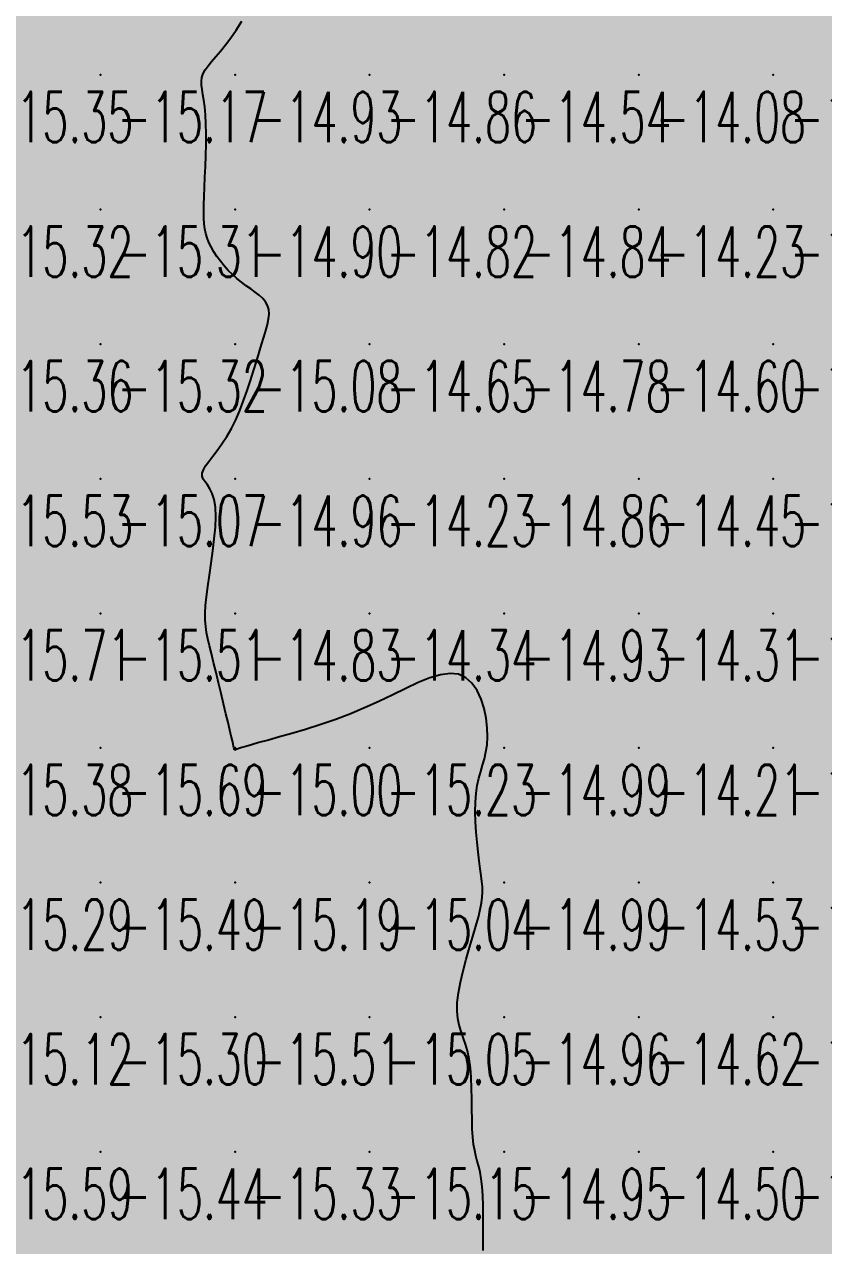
# Model space of a CAD drawing. Header units: millimetres. Extents: x 88261 to 90953, y 390274 to 392322.
# Drawn here: x 89464.6 to 89524, y 391890.3 to 391981 of the extents above; entities that cross this region are included whole.
import ezdxf
from ezdxf.enums import TextEntityAlignment as Align

# ---------------------------------------------------------------- set-up
doc = ezdxf.new("R2010")
doc.units = ezdxf.units.MM
doc.header["$LTSCALE"] = 25
for name, color, linetype in [('CN_04_00', 242, 'Continuous'), ('COTEAlt', 7, 'Continuous'), ('TN_COLORIAGE', 7, 'Continuous')]:
    doc.layers.add(name, color=color, linetype=linetype)
doc.styles.add('Simplex 1.0', font='Simplex.shx', dxfattribs={"width": 0.99, "height": 2.5})
doc.styles.get("Standard").update_dxf_attribs({"font": 'times.ttf'})

# ---------------------------------------------------------------- blocks, each defined once
blk = doc.blocks.new('COTE')
at = {"color": 0}
blk.add_point((0, 0), dxfattribs=at)
at = {"layer": 'COTEAlt'}
blk.add_attdef('ALT', text='', height=3.75, dxfattribs=at).set_placement((1.25, -1.25), align=Align.TOP_LEFT)

msp = doc.modelspace()

# ---------------------------------------------------------------- linework, layer by layer
at = {"layer": 'CN_04_00', "elevation": -15, "flags": 128}
msp.add_lwpolyline([(89498.684, 391889.913), (89498.686, 391890.72), (89498.689, 391891.559), (89498.688, 391892.402), (89498.678, 391893.218), (89498.653, 391893.979), (89498.609, 391894.655), (89498.542, 391895.228), (89498.456, 391895.715), (89498.359, 391896.141), (89498.256, 391896.535), (89498.154, 391896.923), (89498.06, 391897.332), (89497.979, 391897.788), (89497.918, 391898.318), (89497.882, 391898.942), (89497.864, 391899.642), (89497.855, 391900.397), (89497.847, 391901.181), (89497.831, 391901.971), (89497.8, 391902.743), (89497.744, 391903.474), (89497.655, 391904.139), (89497.528, 391904.724), (89497.375, 391905.243), (89497.211, 391905.721), (89497.051, 391906.181), (89496.911, 391906.647), (89496.806, 391907.143), (89496.752, 391907.694), (89496.763, 391908.321), (89496.851, 391909.042), (89497.002, 391909.837), (89497.202, 391910.68), (89497.433, 391911.543), (89497.678, 391912.401), (89497.922, 391913.225), (89498.147, 391913.989), (89498.336, 391914.667), (89498.477, 391915.239), (89498.572, 391915.724), (89498.626, 391916.147), (89498.644, 391916.535), (89498.632, 391916.913), (89498.595, 391917.308), (89498.539, 391917.746), (89498.47, 391918.253), (89498.391, 391918.847), (89498.311, 391919.514), (89498.236, 391920.234), (89498.172, 391920.985), (89498.126, 391921.745), (89498.104, 391922.493), (89498.114, 391923.207), (89498.16, 391923.867), (89498.248, 391924.457), (89498.367, 391924.99), (89498.505, 391925.485), (89498.647, 391925.962), (89498.782, 391926.44), (89498.897, 391926.939), (89498.979, 391927.477), (89499.014, 391928.073), (89498.991, 391928.739), (89498.905, 391929.449), (89498.753, 391930.169), (89498.53, 391930.863), (89498.233, 391931.499), (89497.857, 391932.041), (89497.4, 391932.456), (89496.857, 391932.708), (89496.226, 391932.775), (89495.512, 391932.675), (89494.723, 391932.437), (89493.864, 391932.091), (89492.942, 391931.665), (89491.965, 391931.19), (89490.939, 391930.695), (89489.871, 391930.208), (89488.771, 391929.754), (89487.658, 391929.338), (89486.556, 391928.96), (89485.489, 391928.62), (89484.479, 391928.317), (89483.551, 391928.052), (89482.727, 391927.823), (89482.03, 391927.632), (89481.477, 391927.476), (89481.057, 391927.354), (89480.75, 391927.26), (89480.538, 391927.191), (89480.402, 391927.143), (89480.323, 391927.113), (89480.284, 391927.095), (89480.264, 391927.087), (89480.249, 391927.084), (89480.235, 391927.086), (89480.223, 391927.092), (89480.212, 391927.101), (89480.203, 391927.112), (89480.196, 391927.124), (89480.19, 391927.137), (89480.185, 391927.151), (89480.182, 391927.166), (89480.176, 391927.196), (89480.164, 391927.257), (89480.141, 391927.363), (89480.104, 391927.531), (89480.049, 391927.777), (89479.971, 391928.115), (89479.866, 391928.561), (89479.733, 391929.125), (89479.575, 391929.785), (89479.401, 391930.514), (89479.215, 391931.286), (89479.025, 391932.072), (89478.837, 391932.846), (89478.657, 391933.58), (89478.493, 391934.248), (89478.349, 391934.83), (89478.229, 391935.344), (89478.135, 391935.817), (89478.069, 391936.273), (89478.032, 391936.74), (89478.026, 391937.243), (89478.054, 391937.809), (89478.118, 391938.463), (89478.217, 391939.223), (89478.34, 391940.065), (89478.472, 391940.961), (89478.6, 391941.877), (89478.711, 391942.783), (89478.79, 391943.647), (89478.823, 391944.438), (89478.797, 391945.126), (89478.703, 391945.687), (89478.558, 391946.134), (89478.383, 391946.489), (89478.199, 391946.774), (89478.027, 391947.01), (89477.89, 391947.219), (89477.809, 391947.422), (89477.805, 391947.642), (89477.894, 391947.896), (89478.066, 391948.19), (89478.306, 391948.528), (89478.598, 391948.912), (89478.927, 391949.345), (89479.278, 391949.829), (89479.634, 391950.367), (89479.981, 391950.963), (89480.305, 391951.615), (89480.607, 391952.313), (89480.887, 391953.04), (89481.148, 391953.783), (89481.391, 391954.527), (89481.618, 391955.256), (89481.833, 391955.956), (89482.035, 391956.613), (89482.226, 391957.213), (89482.4, 391957.759), (89482.549, 391958.254), (89482.666, 391958.702), (89482.744, 391959.108), (89482.775, 391959.474), (89482.752, 391959.806), (89482.667, 391960.107), (89482.516, 391960.382), (89482.306, 391960.636), (89482.048, 391960.876), (89481.751, 391961.11), (89481.427, 391961.343), (89481.085, 391961.583), (89480.736, 391961.835), (89480.39, 391962.107), (89480.056, 391962.403), (89479.737, 391962.72), (89479.438, 391963.053), (89479.159, 391963.398), (89478.905, 391963.75), (89478.678, 391964.104), (89478.48, 391964.456), (89478.314, 391964.799), (89478.183, 391965.133), (89478.083, 391965.468), (89478.011, 391965.815), (89477.965, 391966.189), (89477.94, 391966.601), (89477.932, 391967.065), (89477.94, 391967.594), (89477.959, 391968.2), (89477.986, 391968.889), (89478.017, 391969.646), (89478.047, 391970.446), (89478.074, 391971.266), (89478.092, 391972.084), (89478.097, 391972.875), (89478.086, 391973.616), (89478.055, 391974.286), (89478.001, 391974.865), (89477.934, 391975.361), (89477.865, 391975.788), (89477.805, 391976.158), (89477.766, 391976.485), (89477.758, 391976.781), (89477.793, 391977.06), (89477.883, 391977.335), (89478.036, 391977.618), (89478.246, 391977.919), (89478.509, 391978.246), (89478.815, 391978.608), (89479.159, 391979.013), (89479.533, 391979.471), (89479.93, 391979.989), (89480.342, 391980.576), (89480.764, 391981.238)], dxfattribs=at)
at = {"layer": 'TN_COLORIAGE', "color": 241}
for points in [[(89460.249, 391987.239, -15), (89468.391, 391987.239, -15), (89460.249, 391977.239, -15), (89467.638, 391984.628, -15)], [(89480.249, 391987.239, -15), (89473.835, 391987.239, -15), (89470.249, 391977.239, -15), (89470.249, 391982.988, -15)], [(89480.249, 391987.239, -15), (89480.249, 391979.745, -15), (89470.249, 391977.239, -15), (89477.183, 391977.239, -15)], [(89483.875, 391987.239, -15.222), (89480.249, 391979.745, -15.222), (89480.249, 391987.239, -15.222)], [(89460.249, 391977.239, -15), (89467.638, 391984.628, -15), (89470.249, 391977.239, -15), (89470.249, 391982.988, -15)], [(89460.249, 391967.239, -15.168), (89470.249, 391967.239, -15.168), (89470.249, 391977.239, -15.168)], [(89460.249, 391977.239, -15.168), (89460.249, 391967.239, -15.168), (89470.249, 391977.239, -15.168)], [(89470.249, 391967.239, -15), (89478.318, 391975.309, -15), (89470.249, 391977.239, -15), (89477.183, 391977.239, -15)], [(89477.874, 391967.239, -15.31), (89478.318, 391975.309, -15.31), (89470.249, 391967.239, -15.31)], [(89460.249, 391967.239, -15.31), (89460.249, 391957.239, -15.31), (89470.249, 391967.239, -15.31)], [(89460.249, 391957.239, -15.31), (89470.249, 391957.239, -15.31), (89470.249, 391967.239, -15.31)], [(89470.249, 391957.239, -15), (89477.941, 391964.932, -15), (89470.249, 391967.239, -15), (89477.874, 391967.239, -15)], [(89470.249, 391957.239, -15), (89477.941, 391964.932, -15), (89480.249, 391957.239, -15), (89480.249, 391961.829, -15)], [(89483.403, 391960.394, -15.082), (89480.249, 391961.829, -15.082), (89480.249, 391957.239, -15.082)], [(89482.139, 391957.239, -15.082), (89483.403, 391960.394, -15.082), (89480.249, 391957.239, -15.082)], [(89460.249, 391947.239, -15.321), (89470.249, 391947.239, -15.321), (89470.249, 391957.239, -15.321)], [(89460.249, 391957.239, -15.321), (89460.249, 391947.239, -15.321), (89470.249, 391957.239, -15.321)], [(89480.249, 391957.239, -15), (89480.249, 391950.325, -15), (89470.249, 391947.239, -15), (89476.751, 391947.239, -15)], [(89470.249, 391957.239, -15.082), (89470.249, 391947.239, -15.082), (89480.249, 391957.239, -15.082)], [(89482.139, 391957.239, -15.082), (89480.249, 391950.325, -15.082), (89480.249, 391957.239, -15.082)], [(89460.249, 391937.239, -15.068), (89470.249, 391937.239, -15.068), (89470.249, 391947.239, -15.068)], [(89460.249, 391947.239, -15.068), (89460.249, 391937.239, -15.068), (89470.249, 391947.239, -15.068)], [(89470.249, 391937.239, -15), (89479.578, 391946.569, -15), (89470.249, 391947.239, -15), (89476.751, 391947.239, -15)], [(89477.717, 391937.239, -15.508), (89479.578, 391946.569, -15.508), (89470.249, 391937.239, -15.508)], [(89460.249, 391927.239, -15.508), (89470.249, 391927.239, -15.508), (89470.249, 391937.239, -15.508)], [(89460.249, 391937.239, -15.508), (89460.249, 391927.239, -15.508), (89470.249, 391937.239, -15.508)], [(89470.249, 391927.239, -15), (89478.262, 391935.252, -15), (89470.249, 391937.239, -15), (89477.717, 391937.239, -15)], [(89478.262, 391935.252, -15.694), (89480.192, 391927.239, -15.694), (89470.249, 391927.239, -15.694)], [(89490.249, 391929.801, -15.228), (89497.812, 391934.802, -15.228), (89490.249, 391927.239, -15.228)], [(89497.812, 391934.802, -15.228), (89499.645, 391927.239, -15.228), (89490.249, 391927.239, -15.228)], [(89490.249, 391929.801, -15.228), (89480.421, 391927.239, -15.228), (89490.249, 391927.239, -15.228)], [(89460.249, 391917.239, -15.694), (89470.249, 391917.239, -15.694), (89470.249, 391927.239, -15.694)], [(89460.249, 391927.239, -15.694), (89460.249, 391917.239, -15.694), (89470.249, 391927.239, -15.694)], [(89470.249, 391927.239, -15), (89480.192, 391927.239, -15), (89470.249, 391917.239, -15), (89480.168, 391927.158, -15)], [(89470.249, 391917.239, -15), (89480.168, 391927.158, -15), (89480.249, 391917.239, -15), (89480.249, 391927.031, -15)], [(89480.249, 391917.239, -15.228), (89490.249, 391917.239, -15.228), (89490.249, 391927.239, -15.228)], [(89490.249, 391927.239, -15), (89480.421, 391927.239, -15), (89480.249, 391917.239, -15), (89480.249, 391927.031, -15)], [(89490.249, 391927.239, -15), (89499.645, 391927.239, -15), (89490.249, 391917.239, -15), (89497.69, 391924.68, -15)], [(89497.69, 391924.68, -15.043), (89498.559, 391917.239, -15.043), (89490.249, 391917.239, -15.043)], [(89460.249, 391917.239, -15.487), (89460.249, 391907.239, -15.487), (89470.249, 391917.239, -15.487)], [(89460.249, 391907.239, -15.487), (89470.249, 391907.239, -15.487), (89470.249, 391917.239, -15.487)], [(89470.249, 391917.239, -15.187), (89470.249, 391907.239, -15.187), (89480.249, 391917.239, -15.187)], [(89470.249, 391907.239, -15.187), (89480.249, 391907.239, -15.187), (89480.249, 391917.239, -15.187)], [(89480.249, 391907.239, -15.043), (89490.249, 391907.239, -15.043), (89490.249, 391917.239, -15.043)], [(89480.249, 391917.239, -15.043), (89480.249, 391907.239, -15.043), (89490.249, 391917.239, -15.043)], [(89490.249, 391907.239, -15), (89498.89, 391915.88, -15), (89490.249, 391917.239, -15), (89498.559, 391917.239, -15)], [(89495.898, 391907.239, -15.055), (89498.89, 391915.88, -15.055), (89490.249, 391907.239, -15.055)], [(89460.249, 391907.239, -15.299), (89460.249, 391897.239, -15.299), (89470.249, 391907.239, -15.299)], [(89460.249, 391897.239, -15.299), (89470.249, 391897.239, -15.299), (89470.249, 391907.239, -15.299)], [(89470.249, 391897.239, -15.513), (89480.249, 391897.239, -15.513), (89480.249, 391907.239, -15.513)], [(89470.249, 391907.239, -15.513), (89470.249, 391897.239, -15.513), (89480.249, 391907.239, -15.513)], [(89480.249, 391907.239, -15.055), (89480.249, 391897.239, -15.055), (89490.249, 391907.239, -15.055)], [(89480.249, 391897.239, -15.055), (89490.249, 391897.239, -15.055), (89490.249, 391907.239, -15.055)], [(89490.249, 391897.239, -15), (89498.099, 391905.09, -15), (89490.249, 391907.239, -15), (89495.898, 391907.239, -15)], [(89497.635, 391897.239, -15.155), (89498.099, 391905.09, -15.155), (89490.249, 391897.239, -15.155)], [(89460.249, 391887.239, -15.436), (89470.249, 391887.239, -15.436), (89470.249, 391897.239, -15.436)], [(89460.249, 391897.239, -15.436), (89460.249, 391887.239, -15.436), (89470.249, 391897.239, -15.436)], [(89470.249, 391887.239, -15.328), (89480.249, 391887.239, -15.328), (89480.249, 391897.239, -15.328)], [(89470.249, 391897.239, -15.328), (89470.249, 391887.239, -15.328), (89480.249, 391897.239, -15.328)], [(89480.249, 391897.239, -15.155), (89480.249, 391887.239, -15.155), (89490.249, 391897.239, -15.155)], [(89480.249, 391887.239, -15.155), (89490.249, 391887.239, -15.155), (89490.249, 391897.239, -15.155)], [(89490.249, 391887.239, -15), (89498.873, 391895.863, -15), (89490.249, 391897.239, -15), (89497.635, 391897.239, -15)], [(89498.527, 391887.239, -15.343), (89498.873, 391895.863, -15.343), (89490.249, 391887.239, -15.343)]]:
    msp.add_solid(points, dxfattribs=at)
at = {"layer": 'TN_COLORIAGE', "color": 231}
for points in [[(89480.249, 391979.745, -14.61), (89483.875, 391987.239, -14.61), (89480.249, 391977.239, -14.61), (89490.249, 391987.239, -14.61)], [(89480.249, 391977.239, -14.61), (89490.249, 391977.239, -14.61), (89490.249, 391987.239, -14.61)], [(89490.249, 391987.239, -14.638), (89490.249, 391977.239, -14.638), (89500.249, 391987.239, -14.638)], [(89490.249, 391977.239, -14.638), (89500.249, 391977.239, -14.638), (89500.249, 391987.239, -14.638)], [(89500.249, 391977.239, -14.299), (89510.249, 391977.239, -14.299), (89510.249, 391987.239, -14.299)], [(89500.249, 391987.239, -14.299), (89500.249, 391977.239, -14.299), (89510.249, 391987.239, -14.299)], [(89510.249, 391977.239, -14.294), (89520.249, 391977.239, -14.294), (89520.249, 391987.239, -14.294)], [(89510.249, 391987.239, -14.294), (89510.249, 391977.239, -14.294), (89520.249, 391987.239, -14.294)], [(89520.249, 391987.239, -14.113), (89520.249, 391977.239, -14.113), (89530.249, 391987.239, -14.113)], [(89520.249, 391977.239, -14), (89525.357, 391977.239, -14), (89530.249, 391987.239, -14), (89530.249, 391984.623, -14)], [(89477.183, 391977.239, -14.926), (89480.249, 391979.745, -14.926), (89480.249, 391977.239, -14.926)], [(89477.183, 391977.239, -14.926), (89478.318, 391975.309, -14.926), (89480.249, 391977.239, -14.926)], [(89478.318, 391975.309, -14.904), (89477.874, 391967.239, -14.904), (89480.249, 391977.239, -14.904), (89480.249, 391967.239, -14.904)], [(89480.249, 391977.239, -14.863), (89480.249, 391967.239, -14.863), (89490.249, 391977.239, -14.863)], [(89480.249, 391967.239, -14.863), (89490.249, 391967.239, -14.863), (89490.249, 391977.239, -14.863)], [(89490.249, 391977.239, -14.541), (89490.249, 391967.239, -14.541), (89500.249, 391977.239, -14.541)], [(89490.249, 391967.239, -14.541), (89500.249, 391967.239, -14.541), (89500.249, 391977.239, -14.541)], [(89500.249, 391967.239, -14.079), (89510.249, 391967.239, -14.079), (89510.249, 391977.239, -14.079)], [(89500.249, 391977.239, -14.079), (89500.249, 391967.239, -14.079), (89510.249, 391977.239, -14.079)], [(89510.249, 391977.239, -14.333), (89510.249, 391967.239, -14.333), (89520.249, 391977.239, -14.333)], [(89510.249, 391967.239, -14.333), (89520.249, 391967.239, -14.333), (89520.249, 391977.239, -14.333)], [(89520.249, 391977.239, -14), (89525.357, 391977.239, -14), (89520.249, 391967.239, -14), (89525.21, 391972.2, -14)], [(89525.21, 391972.2, -14.314), (89529.598, 391967.239, -14.314), (89520.249, 391967.239, -14.314)], [(89477.874, 391967.239, -14.904), (89477.941, 391964.932, -14.904), (89480.249, 391967.239, -14.904)], [(89480.249, 391961.829, -14.904), (89477.941, 391964.932, -14.904), (89480.249, 391967.239, -14.904)], [(89480.249, 391961.829, -14.822), (89483.403, 391960.394, -14.822), (89480.249, 391967.239, -14.822), (89490.249, 391967.239, -14.822)], [(89483.403, 391960.394, -14.649), (89482.139, 391957.239, -14.649), (89490.249, 391967.239, -14.649), (89490.249, 391957.239, -14.649)], [(89490.249, 391967.239, -14.837), (89490.249, 391957.239, -14.837), (89500.249, 391967.239, -14.837)], [(89490.249, 391957.239, -14.837), (89500.249, 391957.239, -14.837), (89500.249, 391967.239, -14.837)], [(89500.249, 391967.239, -14.231), (89500.249, 391957.239, -14.231), (89510.249, 391967.239, -14.231)], [(89500.249, 391957.239, -14.231), (89510.249, 391957.239, -14.231), (89510.249, 391967.239, -14.231)], [(89510.249, 391957.239, -14.314), (89520.249, 391957.239, -14.314), (89520.249, 391967.239, -14.314)], [(89510.249, 391967.239, -14.314), (89510.249, 391957.239, -14.314), (89520.249, 391967.239, -14.314)], [(89520.249, 391967.239, -14), (89529.598, 391967.239, -14), (89520.249, 391957.239, -14), (89529.502, 391966.492, -14)], [(89520.249, 391957.239, -14), (89529.502, 391966.492, -14), (89530.249, 391957.239, -14), (89530.249, 391964.509, -14)], [(89480.249, 391950.325, -14.649), (89482.139, 391957.239, -14.649), (89480.249, 391947.239, -14.649), (89490.249, 391957.239, -14.649)], [(89480.249, 391947.239, -14.649), (89490.249, 391947.239, -14.649), (89490.249, 391957.239, -14.649)], [(89490.249, 391957.239, -14.778), (89490.249, 391947.239, -14.778), (89500.249, 391957.239, -14.778)], [(89490.249, 391947.239, -14.778), (89500.249, 391947.239, -14.778), (89500.249, 391957.239, -14.778)], [(89500.249, 391957.239, -14.596), (89500.249, 391947.239, -14.596), (89510.249, 391957.239, -14.596)], [(89500.249, 391947.239, -14.596), (89510.249, 391947.239, -14.596), (89510.249, 391957.239, -14.596)], [(89510.249, 391947.239, -14.271), (89520.249, 391947.239, -14.271), (89520.249, 391957.239, -14.271)], [(89510.249, 391957.239, -14.271), (89510.249, 391947.239, -14.271), (89520.249, 391957.239, -14.271)], [(89520.249, 391947.239, -14), (89530.141, 391947.239, -14), (89530.249, 391957.239, -14), (89530.249, 391948.067, -14)], [(89520.249, 391957.239, -14.058), (89520.249, 391947.239, -14.058), (89530.249, 391957.239, -14.058)], [(89476.751, 391947.239, -14.964), (89480.249, 391950.325, -14.964), (89480.249, 391947.239, -14.964)], [(89476.751, 391947.239, -14.964), (89479.578, 391946.569, -14.964), (89480.249, 391947.239, -14.964)], [(89479.578, 391946.569, -14.828), (89477.717, 391937.239, -14.828), (89480.249, 391947.239, -14.828), (89480.249, 391937.239, -14.828)], [(89480.249, 391947.239, -14.232), (89480.249, 391937.239, -14.232), (89490.249, 391947.239, -14.232)], [(89480.249, 391937.239, -14.232), (89490.249, 391937.239, -14.232), (89490.249, 391947.239, -14.232)], [(89490.249, 391947.239, -14.859), (89490.249, 391937.239, -14.859), (89500.249, 391947.239, -14.859)], [(89490.249, 391937.239, -14.859), (89500.249, 391937.239, -14.859), (89500.249, 391947.239, -14.859)], [(89500.249, 391937.239, -14.451), (89510.249, 391937.239, -14.451), (89510.249, 391947.239, -14.451)], [(89500.249, 391947.239, -14.451), (89500.249, 391937.239, -14.451), (89510.249, 391947.239, -14.451)], [(89510.249, 391937.239, -14.482), (89520.249, 391937.239, -14.482), (89520.249, 391947.239, -14.482)], [(89510.249, 391947.239, -14.482), (89510.249, 391937.239, -14.482), (89520.249, 391947.239, -14.482)], [(89520.249, 391937.239, -14), (89530.172, 391947.162, -14), (89520.249, 391947.239, -14), (89530.141, 391947.239, -14)], [(89529.33, 391937.239, -14.677), (89530.172, 391947.162, -14.677), (89520.249, 391937.239, -14.677)], [(89477.717, 391937.239, -14.828), (89478.262, 391935.252, -14.828), (89480.249, 391937.239, -14.828)], [(89480.192, 391927.239, -14.828), (89478.262, 391935.252, -14.828), (89480.249, 391927.239, -14.828), (89480.249, 391937.239, -14.828)], [(89480.249, 391937.239, -14.339), (89480.249, 391927.239, -14.339), (89490.249, 391937.239, -14.339)], [(89480.421, 391927.239, -14.339), (89490.249, 391929.801, -14.339), (89480.249, 391927.239, -14.339), (89490.249, 391937.239, -14.339)], [(89497.812, 391934.802, -14.339), (89490.249, 391929.801, -14.339), (89500.249, 391937.239, -14.339), (89490.249, 391937.239, -14.339)], [(89499.645, 391927.239, -14.927), (89497.812, 391934.802, -14.927), (89500.249, 391927.239, -14.927), (89500.249, 391937.239, -14.927)], [(89500.249, 391927.239, -14.305), (89510.249, 391927.239, -14.305), (89510.249, 391937.239, -14.305)], [(89500.249, 391937.239, -14.305), (89500.249, 391927.239, -14.305), (89510.249, 391937.239, -14.305)], [(89510.249, 391927.239, -14.677), (89520.249, 391927.239, -14.677), (89520.249, 391937.239, -14.677)], [(89510.249, 391937.239, -14.677), (89510.249, 391927.239, -14.677), (89520.249, 391937.239, -14.677)], [(89520.249, 391927.239, -14), (89529.464, 391936.454, -14), (89520.249, 391937.239, -14), (89529.33, 391937.239, -14)], [(89520.249, 391927.239, -14), (89529.464, 391936.454, -14), (89530.249, 391927.239, -14), (89530.249, 391933.316, -14)], [(89480.168, 391927.158, -14.996), (89480.192, 391927.239, -14.996), (89480.249, 391927.239, -14.996)], [(89480.249, 391927.031, -14.996), (89480.168, 391927.158, -14.996), (89480.249, 391927.239, -14.996)], [(89480.249, 391927.031, -14.996), (89480.421, 391927.239, -14.996), (89480.249, 391927.239, -14.996)], [(89497.69, 391924.68, -14.985), (89499.645, 391927.239, -14.985), (89500.249, 391927.239, -14.985)], [(89498.559, 391917.239, -14.985), (89497.69, 391924.68, -14.985), (89500.249, 391917.239, -14.985), (89500.249, 391927.239, -14.985)], [(89500.249, 391917.239, -14.207), (89510.249, 391917.239, -14.207), (89510.249, 391927.239, -14.207)], [(89500.249, 391927.239, -14.207), (89500.249, 391917.239, -14.207), (89510.249, 391927.239, -14.207)], [(89510.249, 391927.239, -14.804), (89510.249, 391917.239, -14.804), (89520.249, 391927.239, -14.804)], [(89510.249, 391917.239, -14.804), (89520.249, 391917.239, -14.804), (89520.249, 391927.239, -14.804)], [(89520.249, 391927.239, -14.106), (89520.249, 391917.239, -14.106), (89530.249, 391927.239, -14.106)], [(89520.249, 391917.239, -14.106), (89530.249, 391917.239, -14.106), (89530.249, 391927.239, -14.106)], [(89498.89, 391915.88, -14.958), (89495.898, 391907.239, -14.958), (89500.249, 391917.239, -14.958), (89500.249, 391907.239, -14.958)], [(89498.559, 391917.239, -14.991), (89498.89, 391915.88, -14.991), (89500.249, 391917.239, -14.991)], [(89500.249, 391917.239, -14.534), (89500.249, 391907.239, -14.534), (89510.249, 391917.239, -14.534)], [(89500.249, 391907.239, -14.534), (89510.249, 391907.239, -14.534), (89510.249, 391917.239, -14.534)], [(89510.249, 391917.239, -14.653), (89510.249, 391907.239, -14.653), (89520.249, 391917.239, -14.653)], [(89510.249, 391907.239, -14.653), (89520.249, 391907.239, -14.653), (89520.249, 391917.239, -14.653)], [(89520.249, 391907.239, -14.329), (89530.249, 391907.239, -14.329), (89530.249, 391917.239, -14.329)], [(89520.249, 391917.239, -14.329), (89520.249, 391907.239, -14.329), (89530.249, 391917.239, -14.329)], [(89495.898, 391907.239, -14.958), (89498.099, 391905.09, -14.958), (89500.249, 391907.239, -14.958)], [(89498.099, 391905.09, -14.945), (89497.635, 391897.239, -14.945), (89500.249, 391907.239, -14.945), (89500.249, 391897.239, -14.945)], [(89500.249, 391907.239, -14.622), (89500.249, 391897.239, -14.622), (89510.249, 391907.239, -14.622)], [(89500.249, 391897.239, -14.622), (89510.249, 391897.239, -14.622), (89510.249, 391907.239, -14.622)], [(89510.249, 391897.239, -14.587), (89520.249, 391897.239, -14.587), (89520.249, 391907.239, -14.587)], [(89510.249, 391907.239, -14.587), (89510.249, 391897.239, -14.587), (89520.249, 391907.239, -14.587)], [(89520.249, 391897.239, -14.398), (89530.249, 391897.239, -14.398), (89530.249, 391907.239, -14.398)], [(89520.249, 391907.239, -14.398), (89520.249, 391897.239, -14.398), (89530.249, 391907.239, -14.398)], [(89497.635, 391897.239, -14.945), (89498.873, 391895.863, -14.945), (89500.249, 391897.239, -14.945)], [(89498.873, 391895.863, -14.929), (89498.527, 391887.239, -14.929), (89500.249, 391897.239, -14.929), (89500.249, 391887.239, -14.929)], [(89506.594, 391887.239, -14.501), (89510.249, 391888, -14.501), (89500.249, 391887.239, -14.501), (89510.249, 391897.239, -14.501)], [(89500.249, 391897.239, -14.501), (89500.249, 391887.239, -14.501), (89510.249, 391897.239, -14.501)], [(89511.333, 391888.324, -14.501), (89510.249, 391888, -14.501), (89520.249, 391897.239, -14.501), (89510.249, 391897.239, -14.501)], [(89511.523, 391887.239, -14.662), (89511.333, 391888.324, -14.662), (89520.249, 391887.239, -14.662), (89520.249, 391897.239, -14.662)], [(89520.249, 391897.239, -14.741), (89520.249, 391887.239, -14.741), (89530.249, 391897.239, -14.741)], [(89520.249, 391887.239, -14.741), (89530.249, 391887.239, -14.741), (89530.249, 391897.239, -14.741)]]:
    msp.add_solid(points, dxfattribs=at)

# ---------------------------------------------------------------- block references
at = {"layer": 'COTEAlt'}
ref = msp.add_blockref('COTE', (89460.249, 391977.239), dxfattribs=at)
ref.add_attrib('ALT', '-15.35', dxfattribs={"height": 3.75, "style": 'Simplex 1.0', "width": 0.6}).set_placement((89461.499, 391975.989), align=Align.TOP_LEFT)
ref = msp.add_blockref('COTE', (89470.249, 391977.239), dxfattribs=at)
ref.add_attrib('ALT', '-15.17', dxfattribs={"height": 3.75, "style": 'Simplex 1.0', "width": 0.6}).set_placement((89471.499, 391975.989), align=Align.TOP_LEFT)
ref = msp.add_blockref('COTE', (89480.249, 391977.239), dxfattribs=at)
ref.add_attrib('ALT', '-14.93', dxfattribs={"height": 3.75, "style": 'Simplex 1.0', "width": 0.6}).set_placement((89481.499, 391975.989), align=Align.TOP_LEFT)
ref = msp.add_blockref('COTE', (89490.249, 391977.239), dxfattribs=at)
ref.add_attrib('ALT', '-14.86', dxfattribs={"height": 3.75, "style": 'Simplex 1.0', "width": 0.6}).set_placement((89491.499, 391975.989), align=Align.TOP_LEFT)
ref = msp.add_blockref('COTE', (89500.249, 391977.239), dxfattribs=at)
ref.add_attrib('ALT', '-14.54', dxfattribs={"height": 3.75, "style": 'Simplex 1.0', "width": 0.6}).set_placement((89501.499, 391975.989), align=Align.TOP_LEFT)
ref = msp.add_blockref('COTE', (89510.249, 391977.239), dxfattribs=at)
ref.add_attrib('ALT', '-14.08', dxfattribs={"height": 3.75, "style": 'Simplex 1.0', "width": 0.6}).set_placement((89511.499, 391975.989), align=Align.TOP_LEFT)
ref = msp.add_blockref('COTE', (89520.249, 391977.239), dxfattribs=at)
ref.add_attrib('ALT', '-14.33', dxfattribs={"height": 3.75, "style": 'Simplex 1.0', "width": 0.6}).set_placement((89521.499, 391975.989), align=Align.TOP_LEFT)
ref = msp.add_blockref('COTE', (89460.249, 391967.239), dxfattribs=at)
ref.add_attrib('ALT', '-15.32', dxfattribs={"height": 3.75, "style": 'Simplex 1.0', "width": 0.6}).set_placement((89461.499, 391965.989), align=Align.TOP_LEFT)
ref = msp.add_blockref('COTE', (89470.249, 391967.239), dxfattribs=at)
ref.add_attrib('ALT', '-15.31', dxfattribs={"height": 3.75, "style": 'Simplex 1.0', "width": 0.6}).set_placement((89471.499, 391965.989), align=Align.TOP_LEFT)
ref = msp.add_blockref('COTE', (89480.249, 391967.239), dxfattribs=at)
ref.add_attrib('ALT', '-14.90', dxfattribs={"height": 3.75, "style": 'Simplex 1.0', "width": 0.6}).set_placement((89481.499, 391965.989), align=Align.TOP_LEFT)
ref = msp.add_blockref('COTE', (89490.249, 391967.239), dxfattribs=at)
ref.add_attrib('ALT', '-14.82', dxfattribs={"height": 3.75, "style": 'Simplex 1.0', "width": 0.6}).set_placement((89491.499, 391965.989), align=Align.TOP_LEFT)
ref = msp.add_blockref('COTE', (89500.249, 391967.239), dxfattribs=at)
ref.add_attrib('ALT', '-14.84', dxfattribs={"height": 3.75, "style": 'Simplex 1.0', "width": 0.6}).set_placement((89501.499, 391965.989), align=Align.TOP_LEFT)
ref = msp.add_blockref('COTE', (89510.249, 391967.239), dxfattribs=at)
ref.add_attrib('ALT', '-14.23', dxfattribs={"height": 3.75, "style": 'Simplex 1.0', "width": 0.6}).set_placement((89511.499, 391965.989), align=Align.TOP_LEFT)
ref = msp.add_blockref('COTE', (89520.249, 391967.239), dxfattribs=at)
ref.add_attrib('ALT', '-14.31', dxfattribs={"height": 3.75, "style": 'Simplex 1.0', "width": 0.6}).set_placement((89521.499, 391965.989), align=Align.TOP_LEFT)
ref = msp.add_blockref('COTE', (89460.249, 391957.239), dxfattribs=at)
ref.add_attrib('ALT', '-15.36', dxfattribs={"height": 3.75, "style": 'Simplex 1.0', "width": 0.6}).set_placement((89461.499, 391955.989), align=Align.TOP_LEFT)
ref = msp.add_blockref('COTE', (89470.249, 391957.239), dxfattribs=at)
ref.add_attrib('ALT', '-15.32', dxfattribs={"height": 3.75, "style": 'Simplex 1.0', "width": 0.6}).set_placement((89471.499, 391955.989), align=Align.TOP_LEFT)
ref = msp.add_blockref('COTE', (89480.249, 391957.239), dxfattribs=at)
ref.add_attrib('ALT', '-15.08', dxfattribs={"height": 3.75, "style": 'Simplex 1.0', "width": 0.6}).set_placement((89481.499, 391955.989), align=Align.TOP_LEFT)
ref = msp.add_blockref('COTE', (89490.249, 391957.239), dxfattribs=at)
ref.add_attrib('ALT', '-14.65', dxfattribs={"height": 3.75, "style": 'Simplex 1.0', "width": 0.6}).set_placement((89491.499, 391955.989), align=Align.TOP_LEFT)
ref = msp.add_blockref('COTE', (89500.249, 391957.239), dxfattribs=at)
ref.add_attrib('ALT', '-14.78', dxfattribs={"height": 3.75, "style": 'Simplex 1.0', "width": 0.6}).set_placement((89501.499, 391955.989), align=Align.TOP_LEFT)
ref = msp.add_blockref('COTE', (89510.249, 391957.239), dxfattribs=at)
ref.add_attrib('ALT', '-14.60', dxfattribs={"height": 3.75, "style": 'Simplex 1.0', "width": 0.6}).set_placement((89511.499, 391955.989), align=Align.TOP_LEFT)
ref = msp.add_blockref('COTE', (89520.249, 391957.239), dxfattribs=at)
ref.add_attrib('ALT', '-14.27', dxfattribs={"height": 3.75, "style": 'Simplex 1.0', "width": 0.6}).set_placement((89521.499, 391955.989), align=Align.TOP_LEFT)
ref = msp.add_blockref('COTE', (89460.249, 391947.239), dxfattribs=at)
ref.add_attrib('ALT', '-15.53', dxfattribs={"height": 3.75, "style": 'Simplex 1.0', "width": 0.6}).set_placement((89461.499, 391945.989), align=Align.TOP_LEFT)
ref = msp.add_blockref('COTE', (89470.249, 391947.239), dxfattribs=at)
ref.add_attrib('ALT', '-15.07', dxfattribs={"height": 3.75, "style": 'Simplex 1.0', "width": 0.6}).set_placement((89471.499, 391945.989), align=Align.TOP_LEFT)
ref = msp.add_blockref('COTE', (89480.249, 391947.239), dxfattribs=at)
ref.add_attrib('ALT', '-14.96', dxfattribs={"height": 3.75, "style": 'Simplex 1.0', "width": 0.6}).set_placement((89481.499, 391945.989), align=Align.TOP_LEFT)
ref = msp.add_blockref('COTE', (89490.249, 391947.239), dxfattribs=at)
ref.add_attrib('ALT', '-14.23', dxfattribs={"height": 3.75, "style": 'Simplex 1.0', "width": 0.6}).set_placement((89491.499, 391945.989), align=Align.TOP_LEFT)
ref = msp.add_blockref('COTE', (89500.249, 391947.239), dxfattribs=at)
ref.add_attrib('ALT', '-14.86', dxfattribs={"height": 3.75, "style": 'Simplex 1.0', "width": 0.6}).set_placement((89501.499, 391945.989), align=Align.TOP_LEFT)
ref = msp.add_blockref('COTE', (89510.249, 391947.239), dxfattribs=at)
ref.add_attrib('ALT', '-14.45', dxfattribs={"height": 3.75, "style": 'Simplex 1.0', "width": 0.6}).set_placement((89511.499, 391945.989), align=Align.TOP_LEFT)
ref = msp.add_blockref('COTE', (89520.249, 391947.239), dxfattribs=at)
ref.add_attrib('ALT', '-14.48', dxfattribs={"height": 3.75, "style": 'Simplex 1.0', "width": 0.6}).set_placement((89521.499, 391945.989), align=Align.TOP_LEFT)
ref = msp.add_blockref('COTE', (89460.249, 391937.239), dxfattribs=at)
ref.add_attrib('ALT', '-15.71', dxfattribs={"height": 3.75, "style": 'Simplex 1.0', "width": 0.6}).set_placement((89461.499, 391935.989), align=Align.TOP_LEFT)
ref = msp.add_blockref('COTE', (89470.249, 391937.239), dxfattribs=at)
ref.add_attrib('ALT', '-15.51', dxfattribs={"height": 3.75, "style": 'Simplex 1.0', "width": 0.6}).set_placement((89471.499, 391935.989), align=Align.TOP_LEFT)
ref = msp.add_blockref('COTE', (89480.249, 391937.239), dxfattribs=at)
ref.add_attrib('ALT', '-14.83', dxfattribs={"height": 3.75, "style": 'Simplex 1.0', "width": 0.6}).set_placement((89481.499, 391935.989), align=Align.TOP_LEFT)
ref = msp.add_blockref('COTE', (89490.249, 391937.239), dxfattribs=at)
ref.add_attrib('ALT', '-14.34', dxfattribs={"height": 3.75, "style": 'Simplex 1.0', "width": 0.6}).set_placement((89491.499, 391935.989), align=Align.TOP_LEFT)
ref = msp.add_blockref('COTE', (89500.249, 391937.239), dxfattribs=at)
ref.add_attrib('ALT', '-14.93', dxfattribs={"height": 3.75, "style": 'Simplex 1.0', "width": 0.6}).set_placement((89501.499, 391935.989), align=Align.TOP_LEFT)
ref = msp.add_blockref('COTE', (89510.249, 391937.239), dxfattribs=at)
ref.add_attrib('ALT', '-14.31', dxfattribs={"height": 3.75, "style": 'Simplex 1.0', "width": 0.6}).set_placement((89511.499, 391935.989), align=Align.TOP_LEFT)
ref = msp.add_blockref('COTE', (89520.249, 391937.239), dxfattribs=at)
ref.add_attrib('ALT', '-14.68', dxfattribs={"height": 3.75, "style": 'Simplex 1.0', "width": 0.6}).set_placement((89521.499, 391935.989), align=Align.TOP_LEFT)
ref = msp.add_blockref('COTE', (89460.249, 391927.239), dxfattribs=at)
ref.add_attrib('ALT', '-15.38', dxfattribs={"height": 3.75, "style": 'Simplex 1.0', "width": 0.6}).set_placement((89461.499, 391925.989), align=Align.TOP_LEFT)
ref = msp.add_blockref('COTE', (89470.249, 391927.239), dxfattribs=at)
ref.add_attrib('ALT', '-15.69', dxfattribs={"height": 3.75, "style": 'Simplex 1.0', "width": 0.6}).set_placement((89471.499, 391925.989), align=Align.TOP_LEFT)
ref = msp.add_blockref('COTE', (89480.249, 391927.239), dxfattribs=at)
ref.add_attrib('ALT', '-15.00', dxfattribs={"height": 3.75, "style": 'Simplex 1.0', "width": 0.6}).set_placement((89481.499, 391925.989), align=Align.TOP_LEFT)
ref = msp.add_blockref('COTE', (89490.249, 391927.239), dxfattribs=at)
ref.add_attrib('ALT', '-15.23', dxfattribs={"height": 3.75, "style": 'Simplex 1.0', "width": 0.6}).set_placement((89491.499, 391925.989), align=Align.TOP_LEFT)
ref = msp.add_blockref('COTE', (89500.249, 391927.239), dxfattribs=at)
ref.add_attrib('ALT', '-14.99', dxfattribs={"height": 3.75, "style": 'Simplex 1.0', "width": 0.6}).set_placement((89501.499, 391925.989), align=Align.TOP_LEFT)
ref = msp.add_blockref('COTE', (89510.249, 391927.239), dxfattribs=at)
ref.add_attrib('ALT', '-14.21', dxfattribs={"height": 3.75, "style": 'Simplex 1.0', "width": 0.6}).set_placement((89511.499, 391925.989), align=Align.TOP_LEFT)
ref = msp.add_blockref('COTE', (89520.249, 391927.239), dxfattribs=at)
ref.add_attrib('ALT', '-14.80', dxfattribs={"height": 3.75, "style": 'Simplex 1.0', "width": 0.6}).set_placement((89521.499, 391925.989), align=Align.TOP_LEFT)
ref = msp.add_blockref('COTE', (89460.249, 391917.239), dxfattribs=at)
ref.add_attrib('ALT', '-15.29', dxfattribs={"height": 3.75, "style": 'Simplex 1.0', "width": 0.6}).set_placement((89461.499, 391915.989), align=Align.TOP_LEFT)
ref = msp.add_blockref('COTE', (89470.249, 391917.239), dxfattribs=at)
ref.add_attrib('ALT', '-15.49', dxfattribs={"height": 3.75, "style": 'Simplex 1.0', "width": 0.6}).set_placement((89471.499, 391915.989), align=Align.TOP_LEFT)
ref = msp.add_blockref('COTE', (89480.249, 391917.239), dxfattribs=at)
ref.add_attrib('ALT', '-15.19', dxfattribs={"height": 3.75, "style": 'Simplex 1.0', "width": 0.6}).set_placement((89481.499, 391915.989), align=Align.TOP_LEFT)
ref = msp.add_blockref('COTE', (89490.249, 391917.239), dxfattribs=at)
ref.add_attrib('ALT', '-15.04', dxfattribs={"height": 3.75, "style": 'Simplex 1.0', "width": 0.6}).set_placement((89491.499, 391915.989), align=Align.TOP_LEFT)
ref = msp.add_blockref('COTE', (89500.249, 391917.239), dxfattribs=at)
ref.add_attrib('ALT', '-14.99', dxfattribs={"height": 3.75, "style": 'Simplex 1.0', "width": 0.6}).set_placement((89501.499, 391915.989), align=Align.TOP_LEFT)
ref = msp.add_blockref('COTE', (89510.249, 391917.239), dxfattribs=at)
ref.add_attrib('ALT', '-14.53', dxfattribs={"height": 3.75, "style": 'Simplex 1.0', "width": 0.6}).set_placement((89511.499, 391915.989), align=Align.TOP_LEFT)
ref = msp.add_blockref('COTE', (89520.249, 391917.239), dxfattribs=at)
ref.add_attrib('ALT', '-14.65', dxfattribs={"height": 3.75, "style": 'Simplex 1.0', "width": 0.6}).set_placement((89521.499, 391915.989), align=Align.TOP_LEFT)
ref = msp.add_blockref('COTE', (89460.249, 391907.239), dxfattribs=at)
ref.add_attrib('ALT', '-15.12', dxfattribs={"height": 3.75, "style": 'Simplex 1.0', "width": 0.6}).set_placement((89461.499, 391905.989), align=Align.TOP_LEFT)
ref = msp.add_blockref('COTE', (89470.249, 391907.239), dxfattribs=at)
ref.add_attrib('ALT', '-15.30', dxfattribs={"height": 3.75, "style": 'Simplex 1.0', "width": 0.6}).set_placement((89471.499, 391905.989), align=Align.TOP_LEFT)
ref = msp.add_blockref('COTE', (89480.249, 391907.239), dxfattribs=at)
ref.add_attrib('ALT', '-15.51', dxfattribs={"height": 3.75, "style": 'Simplex 1.0', "width": 0.6}).set_placement((89481.499, 391905.989), align=Align.TOP_LEFT)
ref = msp.add_blockref('COTE', (89490.249, 391907.239), dxfattribs=at)
ref.add_attrib('ALT', '-15.05', dxfattribs={"height": 3.75, "style": 'Simplex 1.0', "width": 0.6}).set_placement((89491.499, 391905.989), align=Align.TOP_LEFT)
ref = msp.add_blockref('COTE', (89500.249, 391907.239), dxfattribs=at)
ref.add_attrib('ALT', '-14.96', dxfattribs={"height": 3.75, "style": 'Simplex 1.0', "width": 0.6}).set_placement((89501.499, 391905.989), align=Align.TOP_LEFT)
ref = msp.add_blockref('COTE', (89510.249, 391907.239), dxfattribs=at)
ref.add_attrib('ALT', '-14.62', dxfattribs={"height": 3.75, "style": 'Simplex 1.0', "width": 0.6}).set_placement((89511.499, 391905.989), align=Align.TOP_LEFT)
ref = msp.add_blockref('COTE', (89520.249, 391907.239), dxfattribs=at)
ref.add_attrib('ALT', '-14.59', dxfattribs={"height": 3.75, "style": 'Simplex 1.0', "width": 0.6}).set_placement((89521.499, 391905.989), align=Align.TOP_LEFT)
ref = msp.add_blockref('COTE', (89460.249, 391897.239), dxfattribs=at)
ref.add_attrib('ALT', '-15.59', dxfattribs={"height": 3.75, "style": 'Simplex 1.0', "width": 0.6}).set_placement((89461.499, 391895.989), align=Align.TOP_LEFT)
ref = msp.add_blockref('COTE', (89470.249, 391897.239), dxfattribs=at)
ref.add_attrib('ALT', '-15.44', dxfattribs={"height": 3.75, "style": 'Simplex 1.0', "width": 0.6}).set_placement((89471.499, 391895.989), align=Align.TOP_LEFT)
ref = msp.add_blockref('COTE', (89480.249, 391897.239), dxfattribs=at)
ref.add_attrib('ALT', '-15.33', dxfattribs={"height": 3.75, "style": 'Simplex 1.0', "width": 0.6}).set_placement((89481.499, 391895.989), align=Align.TOP_LEFT)
ref = msp.add_blockref('COTE', (89490.249, 391897.239), dxfattribs=at)
ref.add_attrib('ALT', '-15.15', dxfattribs={"height": 3.75, "style": 'Simplex 1.0', "width": 0.6}).set_placement((89491.499, 391895.989), align=Align.TOP_LEFT)
ref = msp.add_blockref('COTE', (89500.249, 391897.239), dxfattribs=at)
ref.add_attrib('ALT', '-14.95', dxfattribs={"height": 3.75, "style": 'Simplex 1.0', "width": 0.6}).set_placement((89501.499, 391895.989), align=Align.TOP_LEFT)
ref = msp.add_blockref('COTE', (89510.249, 391897.239), dxfattribs=at)
ref.add_attrib('ALT', '-14.50', dxfattribs={"height": 3.75, "style": 'Simplex 1.0', "width": 0.6}).set_placement((89511.499, 391895.989), align=Align.TOP_LEFT)
ref = msp.add_blockref('COTE', (89520.249, 391897.239), dxfattribs=at)
ref.add_attrib('ALT', '-14.66', dxfattribs={"height": 3.75, "style": 'Simplex 1.0', "width": 0.6}).set_placement((89521.499, 391895.989), align=Align.TOP_LEFT)

doc.saveas('drawing.dxf')
